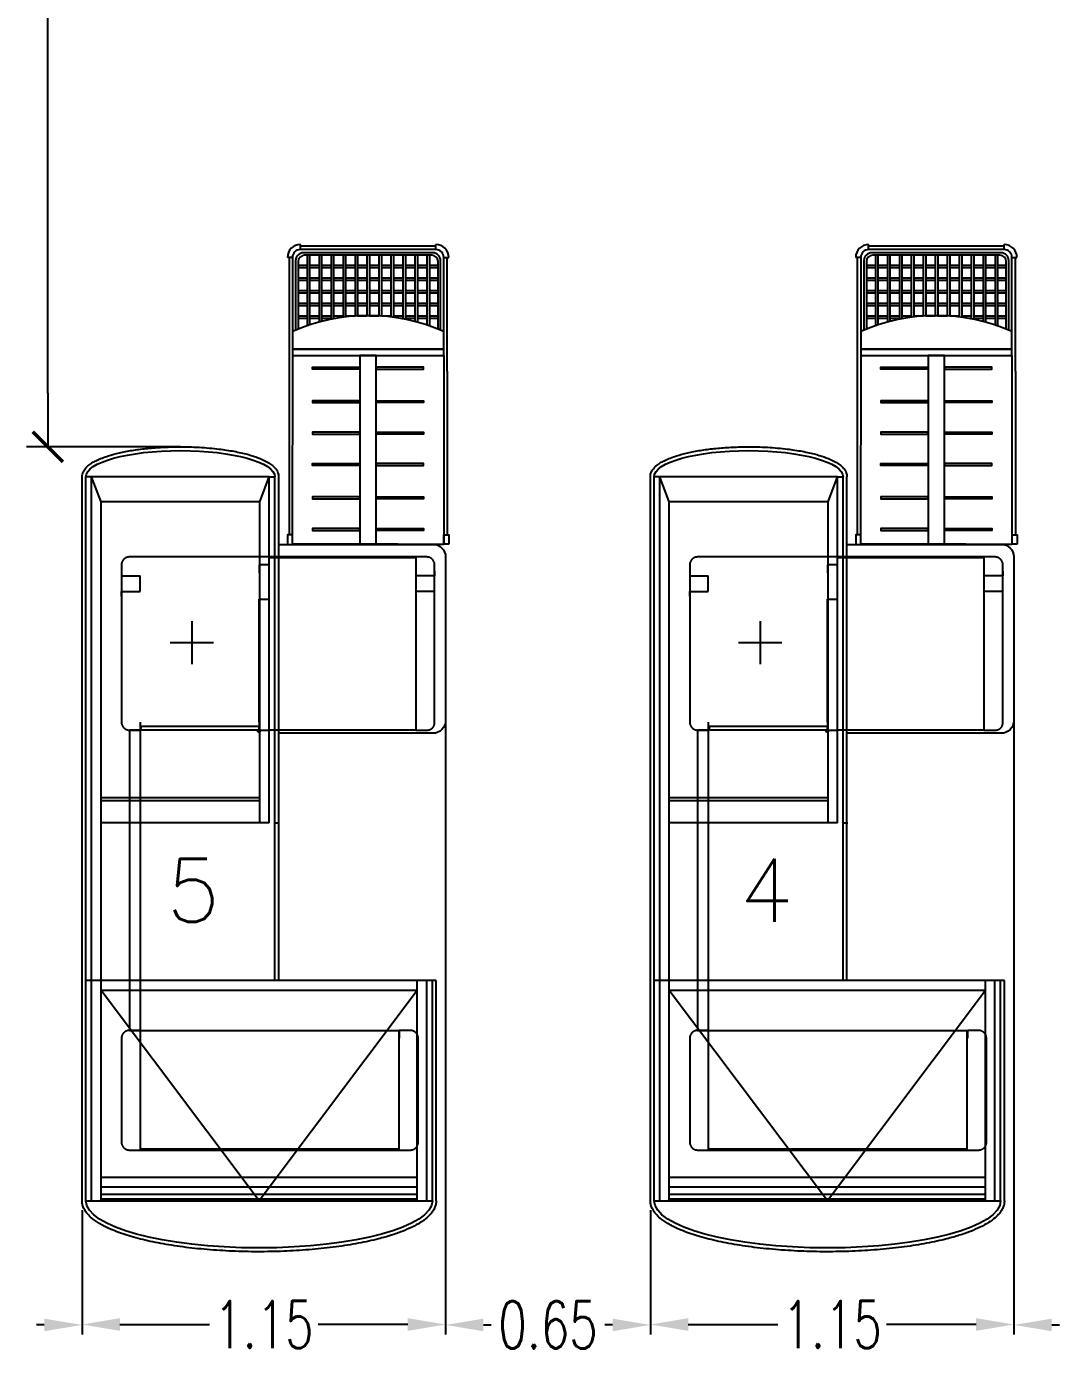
# Model space of a CAD drawing. Header units: millimetres. Extents: x -434 to 213, y 66 to 172.
# Drawn here: x -200.157 to -196.877, y 87.304 to 91.504 of the extents above; entities that cross this region are included whole.
import ezdxf

# ---------------------------------------------------------------- set-up
doc = ezdxf.new("R2010")
doc.units = ezdxf.units.MM
doc.linetypes.add('CENTER', pattern=[50.8, 31.75, -6.35, 6.35, -6.35])
doc.linetypes.add('DASHED', pattern=[0.75, 0.5, -0.25])
for name, color, linetype in [('0_MUROS', 7, 'Continuous'), ('C_COTAS-EQUIPAMIENTO', 1, 'Continuous'), ('E_CHECK-OUTS', 1, 'Continuous'), ('Rapi-Estant-Check-Out 255', 1, 'Continuous'), ('T_TEXTOS', 3, 'Continuous')]:
    doc.layers.add(name, color=color, linetype=linetype)
doc.styles.add('INOXI', font='romans.shx', dxfattribs={"width": 0.7, "height": 0.15})
doc.styles.add('ROMANS', font='ROMANS.SHX', dxfattribs={"width": 0.8, "height": 0.2})

# ---------------------------------------------------------------- blocks, each defined once
blk = doc.blocks.new('COTA')
for p, q in [((0, 0.4), (0, -0.4)), ((-1, 0), (0, 0))]:
    blk.add_line(p, q)
at = {"const_width": 0.065}
blk.add_lwpolyline([(0.141, 0.141), (0.283, 0.283), (0, 0), (-0.141, -0.141), (-0.283, -0.283)], dxfattribs=at)

msp = doc.modelspace()

# ---------------------------------------------------------------- linework, layer by layer
at = {"layer": '0_MUROS', "color": 8}
for p, q in [((-200.0891, 90.3388), (-200.0891, 94.3988)), ((-199.6684, 90.1688), (-200.0891, 90.1688))]:
    msp.add_line(p, q, dxfattribs=at)
at = {"layer": 'C_COTAS-EQUIPAMIENTO', "color": 8}
for p, q in [((-198.8264, 89.3838), (-198.8264, 87.3492)), ((-197.0224, 89.3838), (-197.0224, 87.3492)), ((-198.8264, 89.2688), (-198.8264, 87.3506)), ((-197.0224, 89.2688), (-197.0224, 87.3506)), ((-199.9804, 87.7438), (-199.9804, 87.3506)), ((-199.9804, 87.7438), (-199.9804, 87.3492)), ((-198.1764, 87.7438), (-198.1764, 87.3506)), ((-198.1764, 87.7438), (-198.1764, 87.3492)), ((-200.1004, 87.3792), (-200.1254, 87.3792)), ((-199.8604, 87.3806), (-199.5759, 87.3806)), ((-198.9464, 87.3806), (-199.2309, 87.3806)), ((-198.7064, 87.3792), (-198.6814, 87.3792)), ((-198.2964, 87.3792), (-198.3214, 87.3792)), ((-198.0564, 87.3806), (-197.7719, 87.3806)), ((-197.1424, 87.3806), (-197.4269, 87.3806)), ((-196.9024, 87.3792), (-196.8774, 87.3792))]:
    msp.add_line(p, q, dxfattribs=at)
for points in [[(-199.8604, 87.4006), (-199.8604, 87.3606), (-199.9804, 87.3806)], [(-198.9464, 87.4006), (-198.9464, 87.3606), (-198.8264, 87.3806)], [(-198.0564, 87.4006), (-198.0564, 87.3606), (-198.1764, 87.3806)], [(-197.1424, 87.4006), (-197.1424, 87.3606), (-197.0224, 87.3806)], [(-200.1004, 87.3992), (-200.1004, 87.3592), (-199.9804, 87.3792)], [(-198.7064, 87.3992), (-198.7064, 87.3592), (-198.8264, 87.3792)], [(-198.2964, 87.3992), (-198.2964, 87.3592), (-198.1764, 87.3792)], [(-196.9024, 87.3992), (-196.9024, 87.3592), (-197.0224, 87.3792)]]:
    msp.add_solid(points, dxfattribs=at)
at = {"layer": 'E_CHECK-OUTS', "color": 8}
for p, q in [((-199.2875, 90.7953), (-199.2875, 90.8113)), ((-198.8575, 90.8063), (-199.2875, 90.8063)), ((-198.8575, 90.7953), (-198.8575, 90.8113)), ((-197.4835, 90.7953), (-197.4835, 90.8113)), ((-197.0535, 90.8063), (-197.4835, 90.8063)), ((-197.0535, 90.7953), (-197.0535, 90.8113)), ((-199.3125, 90.7703), (-199.3285, 90.7703)), ((-199.3235, 90.7703), (-199.3235, 90.4092)), ((-199.3125, 90.7703), (-199.3125, 90.5353)), ((-198.8575, 90.7953), (-199.2875, 90.7953)), ((-198.8675, 90.7853), (-199.2775, 90.7853)), ((-198.8705, 90.7773), (-199.2745, 90.7773)), ((-199.266, 90.7773), (-199.266, 90.5533)), ((-199.258, 90.7773), (-199.258, 90.556)), ((-199.228, 90.7773), (-199.228, 90.5648)), ((-199.22, 90.7773), (-199.22, 90.5669)), ((-199.19, 90.7773), (-199.19, 90.5737)), ((-199.182, 90.7773), (-199.182, 90.5752)), ((-199.152, 90.7773), (-199.152, 90.58)), ((-199.144, 90.7773), (-199.144, 90.581)), ((-199.114, 90.7773), (-199.114, 90.5839)), ((-199.106, 90.7773), (-199.106, 90.5844)), ((-199.076, 90.7773), (-199.076, 90.5853)), ((-199.068, 90.7773), (-199.068, 90.5853)), ((-199.038, 90.7773), (-199.038, 90.5843)), ((-199.03, 90.7773), (-199.03, 90.5838)), ((-199, 90.7773), (-199, 90.5809)), ((-198.992, 90.7773), (-198.992, 90.5799)), ((-198.962, 90.7773), (-198.962, 90.5751)), ((-198.954, 90.7773), (-198.954, 90.5735)), ((-198.924, 90.7773), (-198.924, 90.5667)), ((-198.916, 90.7773), (-198.916, 90.5646)), ((-198.886, 90.7773), (-198.886, 90.5556)), ((-198.878, 90.7773), (-198.878, 90.553)), ((-198.878, 90.7773), (-198.878, 90.553)), ((-198.878, 90.7773), (-198.878, 90.553)), ((-198.8325, 90.5353), (-198.8325, 90.7703)), ((-198.8325, 90.7703), (-198.8165, 90.7703)), ((-198.8215, 90.4092), (-198.8215, 90.7703)), ((-197.5085, 90.7703), (-197.5245, 90.7703)), ((-197.5195, 90.7703), (-197.5195, 90.4092)), ((-197.5085, 90.7703), (-197.5085, 90.5353)), ((-197.0535, 90.7953), (-197.4835, 90.7953)), ((-197.0635, 90.7853), (-197.4735, 90.7853)), ((-197.0665, 90.7773), (-197.4705, 90.7773)), ((-197.462, 90.7773), (-197.462, 90.5533)), ((-197.454, 90.7773), (-197.454, 90.556)), ((-197.424, 90.7773), (-197.424, 90.5648)), ((-197.416, 90.7773), (-197.416, 90.5669)), ((-197.386, 90.7773), (-197.386, 90.5737)), ((-197.378, 90.7773), (-197.378, 90.5752)), ((-197.348, 90.7773), (-197.348, 90.58)), ((-197.34, 90.7773), (-197.34, 90.581)), ((-197.31, 90.7773), (-197.31, 90.5839)), ((-197.302, 90.7773), (-197.302, 90.5844)), ((-197.272, 90.7773), (-197.272, 90.5853)), ((-197.264, 90.7773), (-197.264, 90.5853)), ((-197.234, 90.7773), (-197.234, 90.5843)), ((-197.226, 90.7773), (-197.226, 90.5838)), ((-197.196, 90.7773), (-197.196, 90.5809)), ((-197.188, 90.7773), (-197.188, 90.5799)), ((-197.158, 90.7773), (-197.158, 90.5751)), ((-197.15, 90.7773), (-197.15, 90.5735)), ((-197.12, 90.7773), (-197.12, 90.5667)), ((-197.112, 90.7773), (-197.112, 90.5646)), ((-197.082, 90.7773), (-197.082, 90.5556)), ((-197.074, 90.7773), (-197.074, 90.553)), ((-197.074, 90.7773), (-197.074, 90.553)), ((-197.074, 90.7773), (-197.074, 90.553)), ((-197.0285, 90.5353), (-197.0285, 90.7703)), ((-197.0285, 90.7703), (-197.0125, 90.7703)), ((-197.0175, 90.4092), (-197.0175, 90.7703)), ((-199.3025, 90.7603), (-199.3025, 90.5396)), ((-199.2945, 90.7573), (-199.2945, 90.5428)), ((-199.266, 90.745), (-199.2945, 90.745)), ((-199.266, 90.737), (-199.2945, 90.737)), ((-199.228, 90.745), (-199.258, 90.745)), ((-199.228, 90.737), (-199.258, 90.737)), ((-199.19, 90.745), (-199.22, 90.745)), ((-199.19, 90.737), (-199.22, 90.737)), ((-199.152, 90.745), (-199.182, 90.745)), ((-199.152, 90.737), (-199.182, 90.737)), ((-199.114, 90.745), (-199.144, 90.745)), ((-199.114, 90.737), (-199.144, 90.737)), ((-199.076, 90.745), (-199.106, 90.745)), ((-199.076, 90.737), (-199.106, 90.737)), ((-199.038, 90.745), (-199.068, 90.745)), ((-199.038, 90.737), (-199.068, 90.737)), ((-199, 90.745), (-199.03, 90.745)), ((-199, 90.737), (-199.03, 90.737)), ((-198.962, 90.745), (-198.992, 90.745)), ((-198.962, 90.737), (-198.992, 90.737)), ((-198.924, 90.745), (-198.954, 90.745)), ((-198.924, 90.737), (-198.954, 90.737)), ((-198.886, 90.745), (-198.916, 90.745)), ((-198.886, 90.737), (-198.916, 90.737)), ((-198.8505, 90.745), (-198.878, 90.745)), ((-198.8505, 90.737), (-198.878, 90.737)), ((-198.8505, 90.5428), (-198.8505, 90.7573)), ((-198.8425, 90.5396), (-198.8425, 90.7603)), ((-197.4985, 90.7603), (-197.4985, 90.5396)), ((-197.4905, 90.7573), (-197.4905, 90.5428)), ((-197.462, 90.745), (-197.4905, 90.745)), ((-197.462, 90.737), (-197.4905, 90.737)), ((-197.424, 90.745), (-197.454, 90.745)), ((-197.424, 90.737), (-197.454, 90.737)), ((-197.386, 90.745), (-197.416, 90.745)), ((-197.386, 90.737), (-197.416, 90.737)), ((-197.348, 90.745), (-197.378, 90.745)), ((-197.348, 90.737), (-197.378, 90.737)), ((-197.31, 90.745), (-197.34, 90.745)), ((-197.31, 90.737), (-197.34, 90.737)), ((-197.272, 90.745), (-197.302, 90.745)), ((-197.272, 90.737), (-197.302, 90.737)), ((-197.234, 90.745), (-197.264, 90.745)), ((-197.234, 90.737), (-197.264, 90.737)), ((-197.196, 90.745), (-197.226, 90.745)), ((-197.196, 90.737), (-197.226, 90.737)), ((-197.158, 90.745), (-197.188, 90.745)), ((-197.158, 90.737), (-197.188, 90.737)), ((-197.12, 90.745), (-197.15, 90.745)), ((-197.12, 90.737), (-197.15, 90.737)), ((-197.082, 90.745), (-197.112, 90.745)), ((-197.082, 90.737), (-197.112, 90.737)), ((-197.0465, 90.745), (-197.074, 90.745)), ((-197.0465, 90.737), (-197.074, 90.737)), ((-197.0465, 90.5428), (-197.0465, 90.7573)), ((-197.0385, 90.5396), (-197.0385, 90.7603)), ((-199.266, 90.7047), (-199.2945, 90.7047)), ((-199.266, 90.6967), (-199.2945, 90.6967)), ((-199.228, 90.7047), (-199.258, 90.7047)), ((-199.228, 90.6967), (-199.258, 90.6967)), ((-199.19, 90.7047), (-199.22, 90.7047)), ((-199.19, 90.6967), (-199.22, 90.6967)), ((-199.152, 90.7047), (-199.182, 90.7047)), ((-199.152, 90.6967), (-199.182, 90.6967)), ((-199.114, 90.7047), (-199.144, 90.7047)), ((-199.114, 90.6967), (-199.144, 90.6967)), ((-199.076, 90.7047), (-199.106, 90.7047)), ((-199.076, 90.6967), (-199.106, 90.6967)), ((-199.038, 90.7047), (-199.068, 90.7047)), ((-199.038, 90.6967), (-199.068, 90.6967)), ((-199, 90.7047), (-199.03, 90.7047)), ((-199, 90.6967), (-199.03, 90.6967)), ((-198.962, 90.7047), (-198.992, 90.7047)), ((-198.962, 90.6967), (-198.992, 90.6967)), ((-198.924, 90.7047), (-198.954, 90.7047)), ((-198.924, 90.6967), (-198.954, 90.6967)), ((-198.886, 90.7047), (-198.916, 90.7047)), ((-198.886, 90.6967), (-198.916, 90.6967)), ((-198.8505, 90.7047), (-198.878, 90.7047)), ((-198.8505, 90.6967), (-198.878, 90.6967)), ((-197.462, 90.7047), (-197.4905, 90.7047)), ((-197.462, 90.6967), (-197.4905, 90.6967)), ((-197.424, 90.7047), (-197.454, 90.7047)), ((-197.424, 90.6967), (-197.454, 90.6967)), ((-197.386, 90.7047), (-197.416, 90.7047)), ((-197.386, 90.6967), (-197.416, 90.6967)), ((-197.348, 90.7047), (-197.378, 90.7047)), ((-197.348, 90.6967), (-197.378, 90.6967)), ((-197.31, 90.7047), (-197.34, 90.7047)), ((-197.31, 90.6967), (-197.34, 90.6967)), ((-197.272, 90.7047), (-197.302, 90.7047)), ((-197.272, 90.6967), (-197.302, 90.6967)), ((-197.234, 90.7047), (-197.264, 90.7047)), ((-197.234, 90.6967), (-197.264, 90.6967)), ((-197.196, 90.7047), (-197.226, 90.7047)), ((-197.196, 90.6967), (-197.226, 90.6967)), ((-197.158, 90.7047), (-197.188, 90.7047)), ((-197.158, 90.6967), (-197.188, 90.6967)), ((-197.12, 90.7047), (-197.15, 90.7047)), ((-197.12, 90.6967), (-197.15, 90.6967)), ((-197.082, 90.7047), (-197.112, 90.7047)), ((-197.082, 90.6967), (-197.112, 90.6967)), ((-197.0465, 90.7047), (-197.074, 90.7047)), ((-197.0465, 90.6967), (-197.074, 90.6967)), ((-199.266, 90.6645), (-199.2945, 90.6645)), ((-199.266, 90.6565), (-199.2945, 90.6565)), ((-199.228, 90.6645), (-199.258, 90.6645)), ((-199.228, 90.6565), (-199.258, 90.6565)), ((-199.19, 90.6645), (-199.22, 90.6645)), ((-199.19, 90.6565), (-199.22, 90.6565)), ((-199.152, 90.6645), (-199.182, 90.6645)), ((-199.152, 90.6565), (-199.182, 90.6565)), ((-199.114, 90.6645), (-199.144, 90.6645)), ((-199.114, 90.6565), (-199.144, 90.6565)), ((-199.076, 90.6645), (-199.106, 90.6645)), ((-199.076, 90.6565), (-199.106, 90.6565)), ((-199.038, 90.6645), (-199.068, 90.6645)), ((-199.038, 90.6565), (-199.068, 90.6565)), ((-199, 90.6645), (-199.03, 90.6645)), ((-199, 90.6565), (-199.03, 90.6565)), ((-198.962, 90.6645), (-198.992, 90.6645)), ((-198.962, 90.6565), (-198.992, 90.6565)), ((-198.924, 90.6645), (-198.954, 90.6645)), ((-198.924, 90.6565), (-198.954, 90.6565)), ((-198.886, 90.6645), (-198.916, 90.6645)), ((-198.886, 90.6565), (-198.916, 90.6565)), ((-198.8505, 90.6645), (-198.878, 90.6645)), ((-198.8505, 90.6565), (-198.878, 90.6565)), ((-197.462, 90.6645), (-197.4905, 90.6645)), ((-197.462, 90.6565), (-197.4905, 90.6565)), ((-197.424, 90.6645), (-197.454, 90.6645)), ((-197.424, 90.6565), (-197.454, 90.6565)), ((-197.386, 90.6645), (-197.416, 90.6645)), ((-197.386, 90.6565), (-197.416, 90.6565)), ((-197.348, 90.6645), (-197.378, 90.6645)), ((-197.348, 90.6565), (-197.378, 90.6565)), ((-197.31, 90.6645), (-197.34, 90.6645)), ((-197.31, 90.6565), (-197.34, 90.6565)), ((-197.272, 90.6645), (-197.302, 90.6645)), ((-197.272, 90.6565), (-197.302, 90.6565)), ((-197.234, 90.6645), (-197.264, 90.6645)), ((-197.234, 90.6565), (-197.264, 90.6565)), ((-197.196, 90.6645), (-197.226, 90.6645)), ((-197.196, 90.6565), (-197.226, 90.6565)), ((-197.158, 90.6645), (-197.188, 90.6645)), ((-197.158, 90.6565), (-197.188, 90.6565)), ((-197.12, 90.6645), (-197.15, 90.6645)), ((-197.12, 90.6565), (-197.15, 90.6565)), ((-197.082, 90.6645), (-197.112, 90.6645)), ((-197.082, 90.6565), (-197.112, 90.6565)), ((-197.0465, 90.6645), (-197.074, 90.6645)), ((-197.0465, 90.6565), (-197.074, 90.6565)), ((-199.266, 90.6242), (-199.2945, 90.6242)), ((-199.266, 90.6162), (-199.2945, 90.6162)), ((-199.228, 90.6242), (-199.258, 90.6242)), ((-199.228, 90.6162), (-199.258, 90.6162)), ((-199.19, 90.6242), (-199.22, 90.6242)), ((-199.19, 90.6162), (-199.22, 90.6162)), ((-199.152, 90.6242), (-199.182, 90.6242)), ((-199.152, 90.6162), (-199.182, 90.6162)), ((-199.114, 90.6242), (-199.144, 90.6242)), ((-199.114, 90.6162), (-199.144, 90.6162)), ((-199.076, 90.6242), (-199.106, 90.6242)), ((-199.076, 90.6162), (-199.106, 90.6162)), ((-199.038, 90.6242), (-199.068, 90.6242)), ((-199.038, 90.6162), (-199.068, 90.6162)), ((-199, 90.6242), (-199.03, 90.6242)), ((-199, 90.6162), (-199.03, 90.6162)), ((-198.962, 90.6242), (-198.992, 90.6242)), ((-198.962, 90.6162), (-198.992, 90.6162)), ((-198.924, 90.6242), (-198.954, 90.6242)), ((-198.924, 90.6162), (-198.954, 90.6162)), ((-198.886, 90.6242), (-198.916, 90.6242)), ((-198.886, 90.6162), (-198.916, 90.6162)), ((-198.8505, 90.6242), (-198.878, 90.6242)), ((-198.8505, 90.6162), (-198.878, 90.6162)), ((-197.462, 90.6242), (-197.4905, 90.6242)), ((-197.462, 90.6162), (-197.4905, 90.6162)), ((-197.424, 90.6242), (-197.454, 90.6242)), ((-197.424, 90.6162), (-197.454, 90.6162)), ((-197.386, 90.6242), (-197.416, 90.6242)), ((-197.386, 90.6162), (-197.416, 90.6162)), ((-197.348, 90.6242), (-197.378, 90.6242)), ((-197.348, 90.6162), (-197.378, 90.6162)), ((-197.31, 90.6242), (-197.34, 90.6242)), ((-197.31, 90.6162), (-197.34, 90.6162)), ((-197.272, 90.6242), (-197.302, 90.6242)), ((-197.272, 90.6162), (-197.302, 90.6162)), ((-197.234, 90.6242), (-197.264, 90.6242)), ((-197.234, 90.6162), (-197.264, 90.6162)), ((-197.196, 90.6242), (-197.226, 90.6242)), ((-197.196, 90.6162), (-197.226, 90.6162)), ((-197.158, 90.6242), (-197.188, 90.6242)), ((-197.158, 90.6162), (-197.188, 90.6162)), ((-197.12, 90.6242), (-197.15, 90.6242)), ((-197.12, 90.6162), (-197.15, 90.6162)), ((-197.082, 90.6242), (-197.112, 90.6242)), ((-197.082, 90.6162), (-197.112, 90.6162)), ((-197.0465, 90.6242), (-197.074, 90.6242)), ((-197.0465, 90.6162), (-197.074, 90.6162)), ((-199.266, 90.5839), (-199.2945, 90.5839)), ((-199.266, 90.5759), (-199.2945, 90.5759)), ((-199.228, 90.5839), (-199.258, 90.5839)), ((-199.228, 90.5759), (-199.258, 90.5759)), ((-199.19, 90.5839), (-199.22, 90.5839)), ((-199.19, 90.5759), (-199.22, 90.5759)), ((-199.152, 90.5839), (-199.182, 90.5839)), ((-199.114, 90.5839), (-199.144, 90.5839)), ((-199.076, 90.5839), (-199.106, 90.5839)), ((-199.038, 90.5839), (-199.068, 90.5839)), ((-199, 90.5839), (-199.03, 90.5839)), ((-198.962, 90.5839), (-198.992, 90.5839)), ((-198.962, 90.5759), (-198.9664, 90.5759)), ((-198.924, 90.5839), (-198.954, 90.5839)), ((-198.924, 90.5759), (-198.954, 90.5759)), ((-198.886, 90.5839), (-198.916, 90.5839)), ((-198.886, 90.5759), (-198.916, 90.5759)), ((-198.8505, 90.5839), (-198.878, 90.5839)), ((-198.8505, 90.5759), (-198.878, 90.5759)), ((-197.462, 90.5839), (-197.4905, 90.5839)), ((-197.462, 90.5759), (-197.4905, 90.5759)), ((-197.424, 90.5839), (-197.454, 90.5839)), ((-197.424, 90.5759), (-197.454, 90.5759)), ((-197.386, 90.5839), (-197.416, 90.5839)), ((-197.386, 90.5759), (-197.416, 90.5759)), ((-197.348, 90.5839), (-197.378, 90.5839)), ((-197.31, 90.5839), (-197.34, 90.5839)), ((-197.272, 90.5839), (-197.302, 90.5839)), ((-197.234, 90.5839), (-197.264, 90.5839)), ((-197.196, 90.5839), (-197.226, 90.5839)), ((-197.158, 90.5839), (-197.188, 90.5839)), ((-197.158, 90.5759), (-197.1624, 90.5759)), ((-197.12, 90.5839), (-197.15, 90.5839)), ((-197.12, 90.5759), (-197.15, 90.5759)), ((-197.082, 90.5839), (-197.112, 90.5839)), ((-197.082, 90.5759), (-197.112, 90.5759)), ((-197.0465, 90.5839), (-197.074, 90.5839)), ((-197.0465, 90.5759), (-197.074, 90.5759)), ((-199.3125, 90.5353), (-199.3125, 90.4593)), ((-199.2925, 90.5436), (-199.2945, 90.5436)), ((-198.8505, 90.5436), (-198.8525, 90.5436)), ((-198.8325, 90.4593), (-198.8325, 90.5353)), ((-197.5085, 90.5353), (-197.5085, 90.4593)), ((-197.4885, 90.5436), (-197.4905, 90.5436)), ((-197.0465, 90.5436), (-197.0485, 90.5436)), ((-197.0285, 90.4593), (-197.0285, 90.5353)), ((-199.3125, 90.4793), (-198.8325, 90.4793)), ((-198.8325, 90.4793), (-199.3125, 90.4793)), ((-197.5085, 90.4793), (-197.0285, 90.4793)), ((-197.0285, 90.4793), (-197.5085, 90.4793)), ((-199.3125, 90.4593), (-199.3135, 89.8888)), ((-199.3125, 90.4593), (-198.8325, 90.4593)), ((-199.3125, 90.4593), (-198.8325, 90.4593)), ((-198.8325, 90.4593), (-198.8325, 89.8593)), ((-197.5085, 90.4593), (-197.5095, 89.8888)), ((-197.5085, 90.4593), (-197.0285, 90.4593)), ((-197.5085, 90.4593), (-197.0285, 90.4593)), ((-197.0285, 90.4593), (-197.0285, 89.8593)), ((-199.3235, 90.4092), (-199.3235, 89.8888)), ((-198.8215, 90.4092), (-198.8215, 89.8893)), ((-197.5195, 90.4092), (-197.5195, 89.8888)), ((-197.0175, 90.4092), (-197.0175, 89.8893)), ((-199.3125, 89.8593), (-198.8325, 89.8593)), ((-199.3125, 89.8593), (-198.8325, 89.8593)), ((-199.3125, 89.8593), (-198.8325, 89.8593)), ((-199.3125, 89.8593), (-198.8325, 89.8593)), ((-197.5085, 89.8593), (-197.0285, 89.8593)), ((-197.5085, 89.8593), (-197.0285, 89.8593)), ((-197.5085, 89.8593), (-197.0285, 89.8593)), ((-197.5085, 89.8593), (-197.0285, 89.8593))]:
    msp.add_line(p, q, dxfattribs=at)
at = {"layer": 'E_CHECK-OUTS', "color": 8, "linetype": 'Continuous'}
for p, q in [((-198.9785, 89.8593), (-199.3125, 89.8593)), ((-197.1745, 89.8593), (-197.5085, 89.8593))]:
    msp.add_line(p, q, dxfattribs=at)
at = {"layer": 'E_CHECK-OUTS', "color": 8}
for points in [[(-199.0465, 89.8593), (-199.0465, 90.4593), (-199.0985, 90.4593), (-199.0985, 89.8593)], [(-197.2425, 89.8593), (-197.2425, 90.4593), (-197.2945, 90.4593), (-197.2945, 89.8593)], [(-199.0985, 90.4213), (-199.0985, 90.4153), (-199.2485, 90.4153), (-199.2485, 90.4213)], [(-199.0465, 90.4213), (-199.0465, 90.4153), (-198.8965, 90.4153), (-198.8965, 90.4213)], [(-197.2945, 90.4213), (-197.2945, 90.4153), (-197.4445, 90.4153), (-197.4445, 90.4213)], [(-197.2425, 90.4213), (-197.2425, 90.4153), (-197.0925, 90.4153), (-197.0925, 90.4213)], [(-199.0985, 90.3093), (-199.0985, 90.3153), (-199.2485, 90.3153), (-199.2485, 90.3093)], [(-199.0465, 90.3093), (-199.0465, 90.3153), (-198.8965, 90.3153), (-198.8965, 90.3093)], [(-197.2945, 90.3093), (-197.2945, 90.3153), (-197.4445, 90.3153), (-197.4445, 90.3093)], [(-197.2425, 90.3093), (-197.2425, 90.3153), (-197.0925, 90.3153), (-197.0925, 90.3093)], [(-199.0985, 90.2093), (-199.0985, 90.2153), (-199.2485, 90.2153), (-199.2485, 90.2093)], [(-199.0465, 90.2093), (-199.0465, 90.2153), (-198.8965, 90.2153), (-198.8965, 90.2093)], [(-197.2945, 90.2093), (-197.2945, 90.2153), (-197.4445, 90.2153), (-197.4445, 90.2093)], [(-197.2425, 90.2093), (-197.2425, 90.2153), (-197.0925, 90.2153), (-197.0925, 90.2093)], [(-199.0985, 90.1153), (-199.0985, 90.1093), (-199.2485, 90.1093), (-199.2485, 90.1153)], [(-199.0465, 90.1153), (-199.0465, 90.1093), (-198.8965, 90.1093), (-198.8965, 90.1153)], [(-197.2945, 90.1153), (-197.2945, 90.1093), (-197.4445, 90.1093), (-197.4445, 90.1153)], [(-197.2425, 90.1153), (-197.2425, 90.1093), (-197.0925, 90.1093), (-197.0925, 90.1153)], [(-199.0985, 90.0033), (-199.0985, 90.0093), (-199.2485, 90.0093), (-199.2485, 90.0033)], [(-199.0465, 90.0033), (-199.0465, 90.0093), (-198.8965, 90.0093), (-198.8965, 90.0033)], [(-197.2945, 90.0033), (-197.2945, 90.0093), (-197.4445, 90.0093), (-197.4445, 90.0033)], [(-197.2425, 90.0033), (-197.2425, 90.0093), (-197.0925, 90.0093), (-197.0925, 90.0033)], [(-199.3285, 89.8588), (-199.3125, 89.8588), (-199.3125, 89.8888), (-199.3285, 89.8888)], [(-199.0985, 89.9033), (-199.0985, 89.9093), (-199.2485, 89.9093), (-199.2485, 89.9033)], [(-199.0985, 89.9033), (-199.0985, 89.9093), (-199.2485, 89.9093), (-199.2485, 89.9033)], [(-199.0465, 89.9033), (-199.0465, 89.9093), (-198.8965, 89.9093), (-198.8965, 89.9033)], [(-199.0465, 89.9033), (-199.0465, 89.9093), (-198.8965, 89.9093), (-198.8965, 89.9033)], [(-198.8163, 89.8593), (-198.8323, 89.8593), (-198.8323, 89.8893), (-198.8163, 89.8893)], [(-197.5245, 89.8588), (-197.5085, 89.8588), (-197.5085, 89.8888), (-197.5245, 89.8888)], [(-197.2945, 89.9033), (-197.2945, 89.9093), (-197.4445, 89.9093), (-197.4445, 89.9033)], [(-197.2945, 89.9033), (-197.2945, 89.9093), (-197.4445, 89.9093), (-197.4445, 89.9033)], [(-197.2425, 89.9033), (-197.2425, 89.9093), (-197.0925, 89.9093), (-197.0925, 89.9033)], [(-197.2425, 89.9033), (-197.2425, 89.9093), (-197.0925, 89.9093), (-197.0925, 89.9033)], [(-197.0123, 89.8593), (-197.0283, 89.8593), (-197.0283, 89.8893), (-197.0123, 89.8893)]]:
    msp.add_lwpolyline(points, close=True, dxfattribs=at)
for centre, radius, start, end in [((-199.2875, 90.7703), 0.041, 90, 180), ((-198.8575, 90.7703), 0.041, 0, 90), ((-197.4835, 90.7703), 0.041, 90, 180), ((-197.0535, 90.7703), 0.041, 0, 90), ((-199.2875, 90.7703), 0.025, 90, 180), ((-199.2775, 90.7603), 0.025, 90, 180), ((-199.2745, 90.7573), 0.02, 90, 180), ((-198.8705, 90.7573), 0.02, 0, 90), ((-198.8675, 90.7603), 0.025, 0, 90), ((-198.8575, 90.7703), 0.025, 0, 90), ((-197.4835, 90.7703), 0.025, 90, 180), ((-197.4735, 90.7603), 0.025, 90, 180), ((-197.4705, 90.7573), 0.02, 90, 180), ((-197.0665, 90.7573), 0.02, 0, 90), ((-197.0635, 90.7603), 0.025, 0, 90), ((-197.0535, 90.7703), 0.025, 0, 90), ((-199.0725, 89.9843), 0.601, 66.4634, 113.5366), ((-197.2685, 89.9843), 0.601, 66.4634, 113.5366)]:
    msp.add_arc(centre, radius, start, end, dxfattribs=at)
at = {"layer": 'Rapi-Estant-Check-Out 255', "color": 8}
for p, q in [((-199.9804, 87.7738), (-199.9804, 90.0738)), ((-199.9684, 87.7738), (-199.9684, 90.0738)), ((-199.9504, 90.0738), (-199.9684, 90.0738)), ((-199.9504, 87.7738), (-199.9504, 90.0738)), ((-199.3864, 90.0738), (-199.9504, 90.0738)), ((-199.9204, 89.9938), (-199.9504, 90.0738)), ((-199.4164, 89.9938), (-199.3864, 90.0738)), ((-199.3864, 88.9738), (-199.3864, 90.0738)), ((-199.3864, 90.0738), (-199.3684, 90.0738)), ((-199.3684, 88.4738), (-199.3684, 90.0738)), ((-199.3564, 88.4738), (-199.3564, 90.0738)), ((-198.1764, 87.7738), (-198.1764, 90.0738)), ((-198.1644, 87.7738), (-198.1644, 90.0738)), ((-198.1464, 90.0738), (-198.1644, 90.0738)), ((-198.1464, 87.7738), (-198.1464, 90.0738)), ((-197.5824, 90.0738), (-198.1464, 90.0738)), ((-198.1164, 89.9938), (-198.1464, 90.0738)), ((-197.6124, 89.9938), (-197.5824, 90.0738)), ((-197.5824, 88.9738), (-197.5824, 90.0738)), ((-197.5824, 90.0738), (-197.5644, 90.0738)), ((-197.5644, 88.4738), (-197.5644, 90.0738)), ((-197.5524, 88.4738), (-197.5524, 90.0738)), ((-199.9204, 87.7738), (-199.9204, 89.9938)), ((-199.4164, 89.9938), (-199.9204, 89.9938)), ((-199.4164, 88.9738), (-199.4164, 89.9938)), ((-198.1164, 87.7738), (-198.1164, 89.9938)), ((-197.6124, 89.9938), (-198.1164, 89.9938)), ((-197.6124, 88.9738), (-197.6124, 89.9938)), ((-199.4164, 89.0538), (-199.9204, 89.0538)), ((-199.4164, 89.0438), (-199.9204, 89.0438)), ((-197.6124, 89.0538), (-198.1164, 89.0538)), ((-197.6124, 89.0438), (-198.1164, 89.0438)), ((-199.3864, 88.9738), (-199.9204, 88.9738)), ((-199.3714, 88.9738), (-199.3534, 88.9738)), ((-197.5824, 88.9738), (-198.1164, 88.9738)), ((-197.5674, 88.9738), (-197.5494, 88.9738)), ((-198.8564, 88.4738), (-199.9684, 88.4738)), ((-198.9164, 87.7738), (-198.9164, 88.4738)), ((-198.8864, 87.7738), (-198.8864, 88.4738)), ((-198.8684, 87.7738), (-198.8684, 88.4738)), ((-198.8564, 87.7738), (-198.8564, 88.4738)), ((-197.0524, 88.4738), (-198.1644, 88.4738)), ((-197.1124, 87.7738), (-197.1124, 88.4738)), ((-197.0824, 87.7738), (-197.0824, 88.4738)), ((-197.0644, 87.7738), (-197.0644, 88.4738)), ((-197.0524, 87.7738), (-197.0524, 88.4738)), ((-198.9164, 88.4418), (-199.9204, 88.4418)), ((-199.4184, 87.7738), (-199.9204, 88.4418)), ((-198.9164, 88.4418), (-199.4184, 87.7738)), ((-197.1124, 88.4418), (-198.1164, 88.4418)), ((-197.6144, 87.7738), (-198.1164, 88.4418)), ((-197.1124, 88.4418), (-197.6144, 87.7738)), ((-199.9204, 87.8488), (-198.9164, 87.8488)), ((-198.1164, 87.8488), (-197.1124, 87.8488)), ((-199.9204, 87.8179), (-198.9164, 87.8179)), ((-199.9204, 87.7943), (-198.9164, 87.7943)), ((-199.9204, 87.7796), (-198.9164, 87.7796)), ((-198.1164, 87.8179), (-197.1124, 87.8179)), ((-198.1164, 87.7943), (-197.1124, 87.7943)), ((-198.1164, 87.7796), (-197.1124, 87.7796)), ((-199.9684, 87.7738), (-198.8684, 87.7738)), ((-198.1644, 87.7738), (-197.0644, 87.7738))]:
    msp.add_line(p, q, dxfattribs=at)
at = {"layer": 'Rapi-Estant-Check-Out 255', "color": 8, "linetype": 'DASHED', "ltscale": 5}
for p, q in [((-199.8554, 89.7738), (-199.8554, 89.7588)), ((-199.8554, 89.7588), (-199.7964, 89.7588)), ((-199.7964, 89.7088), (-199.7964, 89.7588)), ((-198.9204, 89.7088), (-198.9204, 89.7588)), ((-198.8614, 89.7588), (-198.9204, 89.7588)), ((-198.8614, 89.7738), (-198.8614, 89.7588)), ((-198.0514, 89.7738), (-198.0514, 89.7588)), ((-198.0514, 89.7588), (-197.9924, 89.7588)), ((-197.9924, 89.7088), (-197.9924, 89.7588)), ((-197.1164, 89.7088), (-197.1164, 89.7588)), ((-197.0574, 89.7588), (-197.1164, 89.7588)), ((-197.0574, 89.7738), (-197.0574, 89.7588)), ((-199.8554, 89.6938), (-199.8554, 89.7088)), ((-199.8554, 89.7088), (-199.7964, 89.7088)), ((-199.4184, 89.2938), (-199.4184, 89.6848)), ((-199.4184, 89.6848), (-199.3864, 89.6848)), ((-198.8614, 89.7088), (-198.9204, 89.7088)), ((-198.8614, 89.6938), (-198.8614, 89.7088)), ((-198.0514, 89.6938), (-198.0514, 89.7088)), ((-198.0514, 89.7088), (-197.9924, 89.7088)), ((-197.6144, 89.2938), (-197.6144, 89.6848)), ((-197.6144, 89.6848), (-197.5824, 89.6848)), ((-197.0574, 89.7088), (-197.1164, 89.7088)), ((-197.0574, 89.6938), (-197.0574, 89.7088))]:
    msp.add_line(p, q, dxfattribs=at)
at = {"layer": 'Rapi-Estant-Check-Out 255', "color": 8, "linetype": 'CENTER'}
for p, q in [((-199.632, 89.6152), (-199.632, 89.4781)), ((-197.828, 89.6152), (-197.828, 89.4781)), ((-199.7006, 89.5466), (-199.5635, 89.5466)), ((-197.8966, 89.5466), (-197.7595, 89.5466))]:
    msp.add_line(p, q, dxfattribs=at)
at = {"layer": 'Rapi-Estant-Check-Out 255', "color": 8}
for points in [[(-198.8664, 89.2588), (-199.3564, 89.2588), (-199.3564, 89.8588), (-198.8664, 89.8588, -0.414214), (-198.8264, 89.8188), (-198.8264, 89.2988, -0.414214)], [(-197.0624, 89.2588), (-197.5524, 89.2588), (-197.5524, 89.8588), (-197.0624, 89.8588, -0.414214), (-197.0224, 89.8188), (-197.0224, 89.2988, -0.414214)]]:
    msp.add_lwpolyline(points, format="xyb", close=True, dxfattribs=at)
at = {"layer": 'Rapi-Estant-Check-Out 255', "color": 8, "linetype": 'DASHED', "ltscale": 5}
for points in [[(-198.8614, 89.2938), (-198.8614, 89.7938, 0.414214), (-198.8864, 89.8188), (-199.8304, 89.8188, 0.414214), (-199.8554, 89.7938), (-199.8554, 89.2938, 0.414214), (-199.8304, 89.2688), (-199.7954, 89.2688), (-199.7954, 89.2938)], [(-197.0574, 89.2938), (-197.0574, 89.7938, 0.414214), (-197.0824, 89.8188), (-198.0264, 89.8188, 0.414214), (-198.0514, 89.7938), (-198.0514, 89.2938, 0.414214), (-198.0264, 89.2688), (-197.9914, 89.2688), (-197.9914, 89.2938)], [(-199.7954, 88.2898), (-199.7954, 88.3148), (-199.8304, 88.3148, 0.414214), (-199.8554, 88.2898), (-199.8554, 87.9598, 0.414214), (-199.8304, 87.9348), (-198.9384, 87.9348, 0.414214), (-198.9134, 87.9598), (-198.9134, 88.2898, 0.414214), (-198.9384, 88.3148), (-198.9734, 88.3148), (-198.9734, 88.2898)], [(-197.9914, 88.2898), (-197.9914, 88.3148), (-198.0264, 88.3148, 0.414214), (-198.0514, 88.2898), (-198.0514, 87.9598, 0.414214), (-198.0264, 87.9348), (-197.1344, 87.9348, 0.414214), (-197.1094, 87.9598), (-197.1094, 88.2898, 0.414214), (-197.1344, 88.3148), (-197.1694, 88.3148), (-197.1694, 88.2898)]]:
    msp.add_lwpolyline(points, format="xyb", dxfattribs=at)
for points in [[(-198.9214, 89.2688), (-199.3864, 89.2688), (-199.3864, 89.8168), (-198.9214, 89.8168)], [(-197.1174, 89.2688), (-197.5824, 89.2688), (-197.5824, 89.8168), (-197.1174, 89.8168)], [(-199.7954, 88.3148), (-199.7954, 89.2688), (-199.8304, 89.2688), (-199.8304, 88.3148)], [(-199.7924, 89.2688), (-199.7924, 89.2818), (-199.4194, 89.2818), (-199.4194, 89.2688)], [(-197.9914, 88.3148), (-197.9914, 89.2688), (-198.0264, 89.2688), (-198.0264, 88.3148)], [(-197.9884, 89.2688), (-197.9884, 89.2818), (-197.6154, 89.2818), (-197.6154, 89.2688)], [(-199.7954, 87.9378), (-199.7954, 88.3148), (-198.9754, 88.3148), (-198.9754, 87.9378)], [(-197.9914, 87.9378), (-197.9914, 88.3148), (-197.1714, 88.3148), (-197.1714, 87.9378)]]:
    msp.add_lwpolyline(points, close=True, dxfattribs=at)
for points in [[(-199.4184, 89.2938), (-199.4184, 89.2688), (-199.3864, 89.2688), (-199.3864, 89.7938), (-199.4184, 89.7938), (-199.4184, 89.7688)], [(-197.6144, 89.2938), (-197.6144, 89.2688), (-197.5824, 89.2688), (-197.5824, 89.7938), (-197.6144, 89.7938), (-197.6144, 89.7688)], [(-198.9214, 89.2938), (-198.9214, 89.2688), (-198.8864, 89.2688)], [(-197.1174, 89.2938), (-197.1174, 89.2688), (-197.0824, 89.2688)]]:
    msp.add_lwpolyline(points, dxfattribs=at)
for centre in [(-199.4194, 89.2653), (-197.6154, 89.2653)]:
    msp.add_circle(centre, 0.0035, dxfattribs=at)
for centre in [(-198.8849, 89.2922), (-197.0809, 89.2922)]:
    msp.add_arc(centre, 0.0235, 266.1468, 3.8532, dxfattribs=at)
at = {"layer": 'Rapi-Estant-Check-Out 255', "color": 8, "extrusion": (0, 0, -1)}
for centre, major_axis, ratio in [((-199.6684, 90.0738), (0.3, 0), 0.276667), ((-197.8644, 90.0738), (0.3, 0), 0.276667), ((-199.4184, 87.7738), (-0.55, 0), 0.272727), ((-197.6144, 87.7738), (-0.55, 0), 0.272727)]:
    msp.add_ellipse(centre, major_axis=major_axis, ratio=ratio, start_param=3.141593, end_param=6.283185, dxfattribs=at)
at = {"layer": 'Rapi-Estant-Check-Out 255', "color": 8}
for points, knots in [([(-199.9804, 90.0738), (-199.9804, 90.0764), (-199.9801, 90.079), (-199.979, 90.0841), (-199.9782, 90.0866), (-199.976, 90.0914), (-199.9747, 90.0937), (-199.9717, 90.0981), (-199.97, 90.1003), (-199.9662, 90.1044), (-199.9642, 90.1063), (-199.9583, 90.1114), (-199.9542, 90.1144), (-199.945, 90.1202), (-199.94, 90.1229), (-199.9292, 90.1282), (-199.9234, 90.1307), (-199.9109, 90.1356), (-199.9042, 90.1379), (-199.8863, 90.1435), (-199.8744, 90.1467), (-199.8491, 90.1525), (-199.8357, 90.1551), (-199.8076, 90.1596), (-199.7929, 90.1616), (-199.7626, 90.1648), (-199.747, 90.1661), (-199.7152, 90.1679), (-199.6991, 90.1685), (-199.6608, 90.169), (-199.6385, 90.1686), (-199.5948, 90.1665), (-199.5734, 90.1648), (-199.5359, 90.1606), (-199.5196, 90.1582), (-199.4888, 90.1527), (-199.4742, 90.1496), (-199.4493, 90.1432), (-199.4387, 90.14), (-199.4192, 90.1331), (-199.4103, 90.1295), (-199.3963, 90.1227), (-199.3909, 90.1196), (-199.381, 90.1132), (-199.3766, 90.1098), (-199.3701, 90.1038), (-199.3677, 90.1012), (-199.3635, 90.0958), (-199.3617, 90.093), (-199.3592, 90.0877), (-199.3583, 90.0854), (-199.357, 90.0805), (-199.3566, 90.078), (-199.3565, 90.0749), (-199.3564, 90.0744), (-199.3564, 90.0738)], [0, 0, 0, 0, 0.062074, 0.062074, 0.124147, 0.124147, 0.186221, 0.186221, 0.248295, 0.248295, 0.310369, 0.310369, 0.413242, 0.413242, 0.516116, 0.516116, 0.618989, 0.618989, 0.721863, 0.721863, 0.882096, 0.882096, 1.042328, 1.042328, 1.202561, 1.202561, 1.362794, 1.362794, 1.523026, 1.523026, 1.742277, 1.742277, 1.961528, 1.961528, 2.141779, 2.141779, 2.32203, 2.32203, 2.473499, 2.473499, 2.624968, 2.624968, 2.73885, 2.73885, 2.852732, 2.852732, 2.930777, 2.930777, 3.008822, 3.008822, 3.068733, 3.068733, 3.128645, 3.128645, 3.141593, 3.141593, 3.141593, 3.141593]), ([(-198.1764, 90.0738), (-198.1764, 90.0764), (-198.1761, 90.079), (-198.175, 90.0841), (-198.1742, 90.0866), (-198.172, 90.0914), (-198.1707, 90.0937), (-198.1677, 90.0981), (-198.166, 90.1003), (-198.1622, 90.1044), (-198.1602, 90.1063), (-198.1543, 90.1114), (-198.1502, 90.1144), (-198.141, 90.1202), (-198.136, 90.1229), (-198.1252, 90.1282), (-198.1194, 90.1307), (-198.1069, 90.1356), (-198.1002, 90.1379), (-198.0823, 90.1435), (-198.0704, 90.1467), (-198.0451, 90.1525), (-198.0317, 90.1551), (-198.0036, 90.1596), (-197.9889, 90.1616), (-197.9586, 90.1648), (-197.943, 90.1661), (-197.9112, 90.1679), (-197.8951, 90.1685), (-197.8568, 90.169), (-197.8345, 90.1686), (-197.7908, 90.1665), (-197.7694, 90.1648), (-197.7319, 90.1606), (-197.7156, 90.1582), (-197.6848, 90.1527), (-197.6702, 90.1496), (-197.6453, 90.1432), (-197.6347, 90.14), (-197.6152, 90.1331), (-197.6063, 90.1295), (-197.5923, 90.1227), (-197.5869, 90.1196), (-197.577, 90.1132), (-197.5726, 90.1098), (-197.5661, 90.1038), (-197.5637, 90.1012), (-197.5595, 90.0958), (-197.5577, 90.093), (-197.5552, 90.0877), (-197.5543, 90.0854), (-197.553, 90.0805), (-197.5526, 90.078), (-197.5525, 90.0749), (-197.5524, 90.0744), (-197.5524, 90.0738)], [0, 0, 0, 0, 0.062074, 0.062074, 0.124147, 0.124147, 0.186221, 0.186221, 0.248295, 0.248295, 0.310369, 0.310369, 0.413242, 0.413242, 0.516116, 0.516116, 0.618989, 0.618989, 0.721863, 0.721863, 0.882096, 0.882096, 1.042328, 1.042328, 1.202561, 1.202561, 1.362794, 1.362794, 1.523026, 1.523026, 1.742277, 1.742277, 1.961528, 1.961528, 2.141779, 2.141779, 2.32203, 2.32203, 2.473499, 2.473499, 2.624968, 2.624968, 2.73885, 2.73885, 2.852732, 2.852732, 2.930777, 2.930777, 3.008822, 3.008822, 3.068733, 3.068733, 3.128645, 3.128645, 3.141593, 3.141593, 3.141593, 3.141593]), ([(-198.8564, 87.7738), (-198.8564, 87.7699), (-198.8569, 87.7659), (-198.8586, 87.7582), (-198.8599, 87.7544), (-198.8632, 87.747), (-198.8653, 87.7434), (-198.87, 87.7363), (-198.8728, 87.7329), (-198.8788, 87.7262), (-198.8822, 87.723), (-198.892, 87.7144), (-198.8991, 87.7093), (-198.9148, 87.6993), (-198.9236, 87.6945), (-198.9426, 87.6852), (-198.953, 87.6807), (-198.9752, 87.6721), (-198.987, 87.6679), (-199.0122, 87.66), (-199.0255, 87.6563), (-199.0595, 87.6476), (-199.081, 87.6429), (-199.1261, 87.6344), (-199.1498, 87.6306), (-199.1989, 87.624), (-199.2244, 87.6212), (-199.2765, 87.6167), (-199.3032, 87.6149), (-199.3571, 87.6126), (-199.3844, 87.6119), (-199.4391, 87.6117), (-199.4664, 87.6122), (-199.5206, 87.6142), (-199.5474, 87.6158), (-199.5999, 87.62), (-199.6256, 87.6226), (-199.6753, 87.6288), (-199.6993, 87.6325), (-199.7452, 87.6407), (-199.767, 87.6452), (-199.8081, 87.6552), (-199.8273, 87.6607), (-199.8627, 87.6723), (-199.8789, 87.6785), (-199.9049, 87.6901), (-199.9154, 87.6955), (-199.9341, 87.7067), (-199.9424, 87.7125), (-199.9547, 87.7228), (-199.9592, 87.7273), (-199.967, 87.7364), (-199.9704, 87.7412), (-199.975, 87.7497), (-199.9766, 87.7534), (-199.979, 87.7609), (-199.9798, 87.7647), (-199.9804, 87.7703), (-199.9804, 87.7721), (-199.9804, 87.7738)], [3.141593, 3.141593, 3.141593, 3.141593, 3.202448, 3.202448, 3.263303, 3.263303, 3.324159, 3.324159, 3.385014, 3.385014, 3.445869, 3.445869, 3.548594, 3.548594, 3.651319, 3.651319, 3.754044, 3.754044, 3.856769, 3.856769, 3.959494, 3.959494, 4.107655, 4.107655, 4.255815, 4.255815, 4.403976, 4.403976, 4.552137, 4.552137, 4.700298, 4.700298, 4.848458, 4.848458, 4.996619, 4.996619, 5.14478, 5.14478, 5.292941, 5.292941, 5.441102, 5.441102, 5.589262, 5.589262, 5.737423, 5.737423, 5.854094, 5.854094, 5.970764, 5.970764, 6.053471, 6.053471, 6.136178, 6.136178, 6.196137, 6.196137, 6.256095, 6.256095, 6.283185, 6.283185, 6.283185, 6.283185]), ([(-197.0524, 87.7738), (-197.0524, 87.7699), (-197.0529, 87.7659), (-197.0546, 87.7582), (-197.0559, 87.7544), (-197.0592, 87.747), (-197.0613, 87.7434), (-197.066, 87.7363), (-197.0688, 87.7329), (-197.0748, 87.7262), (-197.0782, 87.723), (-197.088, 87.7144), (-197.0951, 87.7093), (-197.1108, 87.6993), (-197.1196, 87.6945), (-197.1386, 87.6852), (-197.149, 87.6807), (-197.1712, 87.6721), (-197.183, 87.6679), (-197.2082, 87.66), (-197.2215, 87.6563), (-197.2555, 87.6476), (-197.277, 87.6429), (-197.3221, 87.6344), (-197.3458, 87.6306), (-197.3949, 87.624), (-197.4204, 87.6212), (-197.4725, 87.6167), (-197.4992, 87.6149), (-197.5531, 87.6126), (-197.5804, 87.6119), (-197.6351, 87.6117), (-197.6624, 87.6122), (-197.7166, 87.6142), (-197.7434, 87.6158), (-197.7959, 87.62), (-197.8216, 87.6226), (-197.8713, 87.6288), (-197.8953, 87.6325), (-197.9412, 87.6407), (-197.963, 87.6452), (-198.0041, 87.6552), (-198.0233, 87.6607), (-198.0587, 87.6723), (-198.0749, 87.6785), (-198.1009, 87.6901), (-198.1114, 87.6955), (-198.1301, 87.7067), (-198.1384, 87.7125), (-198.1507, 87.7228), (-198.1552, 87.7273), (-198.163, 87.7364), (-198.1664, 87.7412), (-198.171, 87.7497), (-198.1726, 87.7534), (-198.175, 87.7609), (-198.1758, 87.7647), (-198.1764, 87.7703), (-198.1764, 87.7721), (-198.1764, 87.7738)], [3.141593, 3.141593, 3.141593, 3.141593, 3.202448, 3.202448, 3.263303, 3.263303, 3.324159, 3.324159, 3.385014, 3.385014, 3.445869, 3.445869, 3.548594, 3.548594, 3.651319, 3.651319, 3.754044, 3.754044, 3.856769, 3.856769, 3.959494, 3.959494, 4.107655, 4.107655, 4.255815, 4.255815, 4.403976, 4.403976, 4.552137, 4.552137, 4.700298, 4.700298, 4.848458, 4.848458, 4.996619, 4.996619, 5.14478, 5.14478, 5.292941, 5.292941, 5.441102, 5.441102, 5.589262, 5.589262, 5.737423, 5.737423, 5.854094, 5.854094, 5.970764, 5.970764, 6.053471, 6.053471, 6.136178, 6.136178, 6.196137, 6.196137, 6.256095, 6.256095, 6.283185, 6.283185, 6.283185, 6.283185])]:
    msp.add_open_spline(points, degree=3, knots=knots, dxfattribs=at)

# ---------------------------------------------------------------- block references
at = {"layer": '0_MUROS', "color": 8, "xscale": 0.17, "yscale": 0.17, "zscale": 0.17, "rotation": 270}
msp.add_blockref('COTA', (-200.0891, 90.1688), dxfattribs=at)

# ---------------------------------------------------------------- texts
at = {"layer": 'C_COTAS-EQUIPAMIENTO', "color": 8, "char_height": 0.15, "attachment_point": 5, "style": 'INOXI'}
for s, insert in [('\\A1;1.15', (-199.4034, 87.3806)), ('\\A1;0.65', (-198.5014, 87.3792)), ('\\A1;1.15', (-197.5994, 87.3806))]:
    msp.add_mtext(s, dxfattribs=dict(at, insert=insert))
at = {"layer": 'T_TEXTOS', "color": 8, "style": 'ROMANS'}
for s, p in [('5', (-199.7127, 88.6594)), ('4', (-197.8941, 88.6594))]:
    msp.add_text(s, height=0.2, dxfattribs=at).set_placement(p)

doc.saveas('drawing.dxf')
